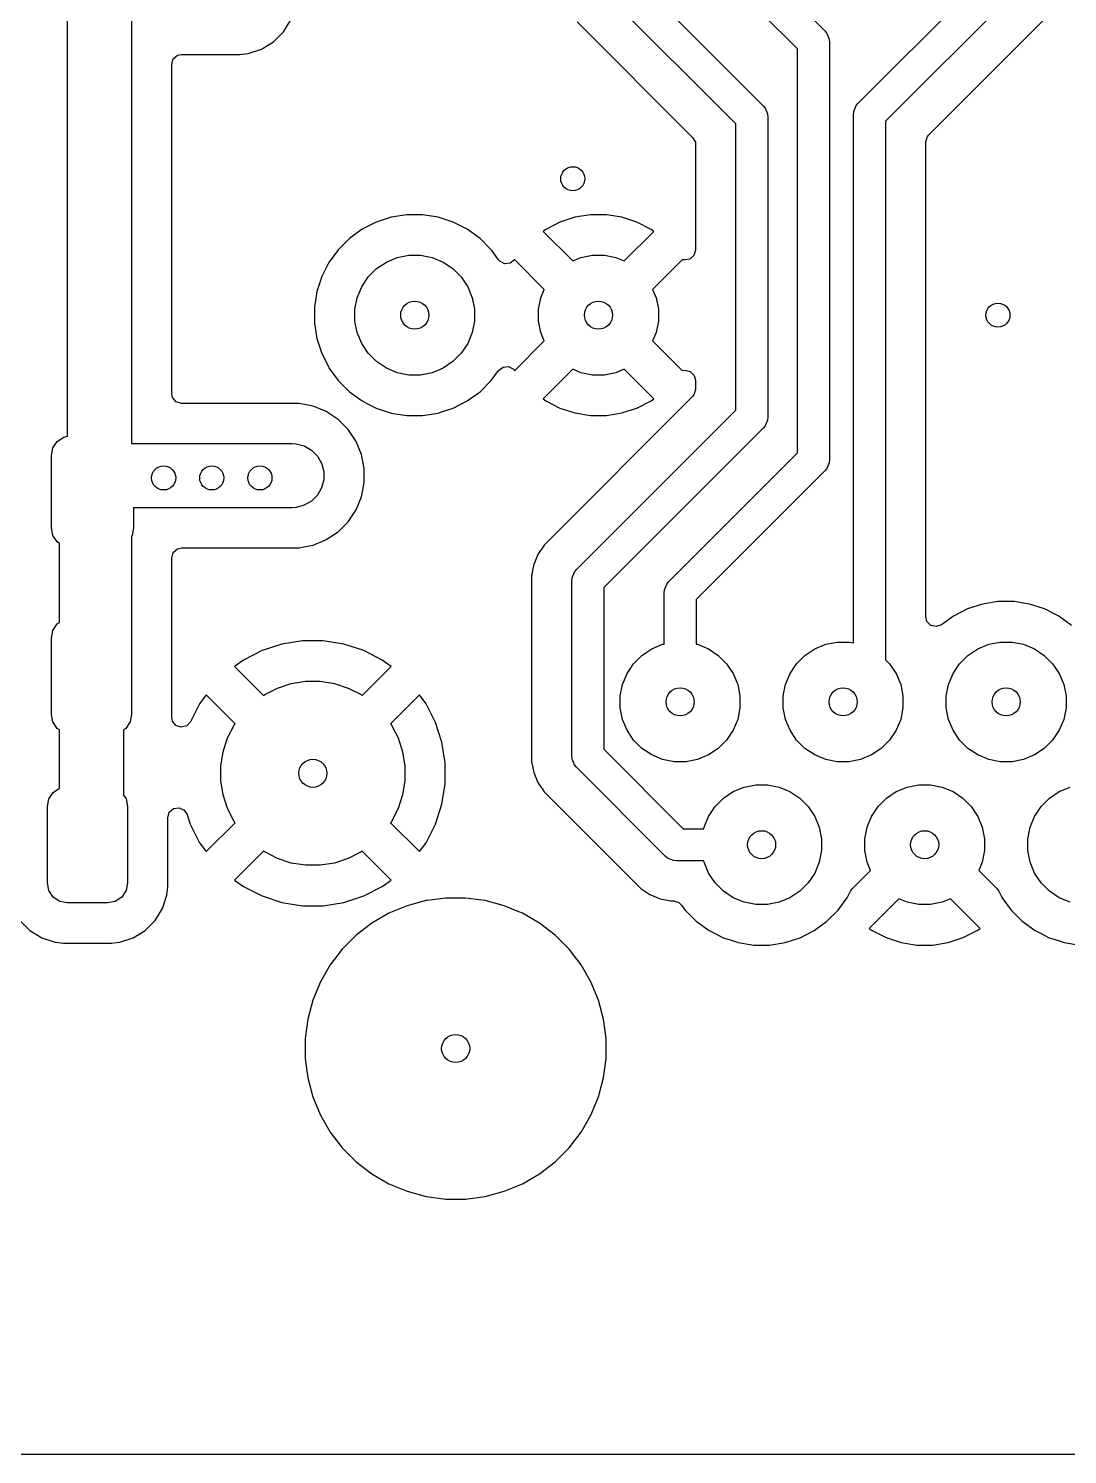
# Model space of a CAD drawing. Header units: inches. Extents: x -1.73 to 1.75, y 0.02 to 4.69.
# Drawn here: x 0.296 to 0.806, y 0.02 to 0.719 of the extents above; entities that cross this region are included whole.
import ezdxf

# ---------------------------------------------------------------- set-up
doc = ezdxf.new("R2010")
doc.units = ezdxf.units.IN
doc.header["$MEASUREMENT"] = 0
doc.layers.add('BLACK', color=250, linetype='CONTINUOUS')

msp = doc.modelspace()

# ---------------------------------------------------------------- linework, layer by layer
at = {"layer": 'BLACK', "linetype": 'CONTINUOUS'}
for p, q in [((0.70309, 0.68273), (0.80315, 0.78279)), ((0.81659, 0.77396), (0.71654, 0.6739)), ((0.73767, 0.66717), (0.83245, 0.76195)), ((0.59449, 0.74342), (0.65639, 0.68151)), ((0.66929, 0.73555), (0.68667, 0.71817)), ((0.64295, 0.67268), (0.58105, 0.73459)), ((0.31496, 0.51929), (0.31496, 0.72638)), ((0.34646, 0.72638), (0.34646, 0.51575)), ((0.42097, 0.71777), (0.4246, 0.72365)), ((0.56519, 0.72258), (0.62182, 0.66595)), ((0.67323, 0.70934), (0.65585, 0.72672)), ((0.41609, 0.71289), (0.42097, 0.71777)), ((0.68667, 0.71817), (0.68765, 0.71697)), ((0.68765, 0.71697), (0.68883, 0.71413)), ((0.68883, 0.71413), (0.68898, 0.7126)), ((0.36902, 0.70623), (0.37104, 0.70667)), ((0.37104, 0.70667), (0.39961, 0.70667)), ((0.39961, 0.70667), (0.40365, 0.70709)), ((0.39961, 0.70667), (0.39961, 0.70667)), ((0.40365, 0.70709), (0.41021, 0.70926)), ((0.41021, 0.70926), (0.41609, 0.71289)), ((0.67323, 0.51114), (0.67323, 0.70934)), ((0.68898, 0.7126), (0.68898, 0.50787)), ((0.36616, 0.70179), (0.36694, 0.70443)), ((0.36616, 0.54033), (0.36616, 0.70179)), ((0.36694, 0.70443), (0.36902, 0.70623)), ((0.65639, 0.68151), (0.65737, 0.68032)), ((0.65737, 0.68032), (0.65855, 0.67748)), ((0.70079, 0.67717), (0.70094, 0.6787)), ((0.70094, 0.6787), (0.70211, 0.68154)), ((0.70211, 0.68154), (0.70309, 0.68273)), ((0.64295, 0.53204), (0.64295, 0.67268)), ((0.65855, 0.67748), (0.6587, 0.67594)), ((0.6587, 0.67594), (0.6587, 0.52878)), ((0.70079, 0.41792), (0.70079, 0.67717)), ((0.71654, 0.6739), (0.71654, 0.40967)), ((0.62182, 0.66595), (0.62314, 0.66354)), ((0.73624, 0.66372), (0.73702, 0.66636)), ((0.73702, 0.66636), (0.73767, 0.66717)), ((0.62314, 0.66354), (0.62325, 0.6625)), ((0.62325, 0.6625), (0.62325, 0.61067)), ((0.73624, 0.43077), (0.73624, 0.66372)), ((0.46653, 0.62437), (0.45963, 0.62085)), ((0.4739, 0.62676), (0.46653, 0.62437)), ((0.48156, 0.62797), (0.4739, 0.62676)), ((0.48931, 0.62797), (0.48156, 0.62797)), ((0.48156, 0.62797), (0.48156, 0.62797)), ((0.49696, 0.62676), (0.48931, 0.62797)), ((0.48931, 0.62797), (0.48931, 0.62797)), ((0.50433, 0.62437), (0.49696, 0.62676)), ((0.51124, 0.62085), (0.50433, 0.62437)), ((0.5567, 0.62435), (0.5498, 0.62083)), ((0.56407, 0.62674), (0.5567, 0.62435)), ((0.57172, 0.62795), (0.56407, 0.62674)), ((0.57946, 0.62795), (0.57172, 0.62795)), ((0.58711, 0.62674), (0.57946, 0.62795)), ((0.59448, 0.62435), (0.58711, 0.62674)), ((0.60138, 0.62083), (0.59448, 0.62435)), ((0.45336, 0.61629), (0.44788, 0.61081)), ((0.45611, 0.61829), (0.45336, 0.61629)), ((0.45336, 0.61629), (0.45336, 0.61629)), ((0.45336, 0.61629), (0.45336, 0.61629)), ((0.45963, 0.62085), (0.45611, 0.61829)), ((0.51751, 0.61629), (0.51124, 0.62085)), ((0.52299, 0.61081), (0.51751, 0.61629)), ((0.5498, 0.62083), (0.54842, 0.61983)), ((0.54842, 0.61983), (0.54842, 0.61983)), ((0.54842, 0.61983), (0.56294, 0.60531)), ((0.5498, 0.62083), (0.5498, 0.62083)), ((0.58824, 0.60531), (0.60276, 0.61983)), ((0.60276, 0.61983), (0.60138, 0.62083)), ((0.60276, 0.61983), (0.60276, 0.61983)), ((0.44746, 0.61024), (0.44333, 0.60454)), ((0.44788, 0.61081), (0.44746, 0.61024)), ((0.44788, 0.61081), (0.44788, 0.61081)), ((0.44788, 0.61081), (0.44788, 0.61081)), ((0.5234, 0.61024), (0.52299, 0.61081)), ((0.52657, 0.60587), (0.5234, 0.61024)), ((0.62325, 0.61067), (0.62247, 0.60804)), ((0.44333, 0.60454), (0.43981, 0.59764)), ((0.4667, 0.60157), (0.47151, 0.60478)), ((0.47151, 0.60478), (0.47686, 0.607)), ((0.47686, 0.607), (0.48254, 0.60813)), ((0.48254, 0.60813), (0.48833, 0.60813)), ((0.48833, 0.60813), (0.494, 0.607)), ((0.494, 0.607), (0.49935, 0.60478)), ((0.49935, 0.60478), (0.50417, 0.60157)), ((0.52712, 0.60524), (0.52657, 0.60587)), ((0.52955, 0.60396), (0.52712, 0.60524)), ((0.5323, 0.60419), (0.52955, 0.60396)), ((0.53447, 0.60587), (0.5323, 0.60419)), ((0.5345, 0.60591), (0.53447, 0.60587)), ((0.54902, 0.59139), (0.5345, 0.60591)), ((0.5345, 0.60591), (0.5345, 0.60591)), ((0.56294, 0.60531), (0.56702, 0.607)), ((0.56702, 0.607), (0.5727, 0.60813)), ((0.5727, 0.60813), (0.57848, 0.60813)), ((0.57848, 0.60813), (0.58416, 0.607)), ((0.58416, 0.607), (0.58824, 0.60531)), ((0.61668, 0.60591), (0.60216, 0.59139)), ((0.61798, 0.60581), (0.61668, 0.60591)), ((0.62039, 0.60623), (0.61798, 0.60581)), ((0.62247, 0.60804), (0.62039, 0.60623)), ((0.43981, 0.59764), (0.43741, 0.59027)), ((0.45939, 0.59266), (0.46261, 0.59747)), ((0.46261, 0.59747), (0.4667, 0.60157)), ((0.50417, 0.60157), (0.50826, 0.59747)), ((0.50826, 0.59747), (0.51147, 0.59266)), ((0.43741, 0.59027), (0.4362, 0.58262)), ((0.45718, 0.58731), (0.45939, 0.59266)), ((0.51147, 0.59266), (0.51369, 0.58731)), ((0.54733, 0.58731), (0.54902, 0.59139)), ((0.60216, 0.59139), (0.60385, 0.58731)), ((0.4362, 0.58262), (0.4362, 0.57487)), ((0.45605, 0.58163), (0.45718, 0.58731)), ((0.45605, 0.57585), (0.45605, 0.58163)), ((0.51369, 0.58731), (0.51482, 0.58163)), ((0.51482, 0.58163), (0.51482, 0.57585)), ((0.54621, 0.58163), (0.54733, 0.58731)), ((0.54621, 0.57585), (0.54621, 0.58163)), ((0.60385, 0.58731), (0.60498, 0.58163)), ((0.60498, 0.58163), (0.60498, 0.57585)), ((0.4362, 0.57487), (0.43741, 0.56721)), ((0.45718, 0.57017), (0.45605, 0.57585)), ((0.51482, 0.57585), (0.51369, 0.57017)), ((0.54733, 0.57017), (0.54621, 0.57585)), ((0.60498, 0.57585), (0.60385, 0.57017)), ((0.43741, 0.56721), (0.43981, 0.55984)), ((0.45939, 0.56482), (0.45718, 0.57017)), ((0.51369, 0.57017), (0.51147, 0.56482)), ((0.54902, 0.56609), (0.54733, 0.57017)), ((0.60385, 0.57017), (0.60216, 0.56609)), ((0.43981, 0.55984), (0.44303, 0.55352)), ((0.46261, 0.56001), (0.45939, 0.56482)), ((0.4667, 0.55592), (0.46261, 0.56001)), ((0.50826, 0.56001), (0.50417, 0.55592)), ((0.51147, 0.56482), (0.50826, 0.56001)), ((0.5345, 0.55157), (0.54902, 0.56609)), ((0.60216, 0.56609), (0.61668, 0.55157)), ((0.44303, 0.55352), (0.44333, 0.55294)), ((0.44333, 0.55294), (0.44788, 0.54667)), ((0.47151, 0.5527), (0.4667, 0.55592)), ((0.50417, 0.55592), (0.49935, 0.5527)), ((0.52657, 0.55161), (0.52875, 0.55329)), ((0.52875, 0.55329), (0.53149, 0.55352)), ((0.53149, 0.55352), (0.53393, 0.55224)), ((0.44788, 0.54667), (0.45336, 0.54119)), ((0.47686, 0.55048), (0.47151, 0.5527)), ((0.48254, 0.54935), (0.47686, 0.55048)), ((0.48833, 0.54935), (0.48254, 0.54935)), ((0.494, 0.55048), (0.48833, 0.54935)), ((0.49935, 0.5527), (0.494, 0.55048)), ((0.51751, 0.54119), (0.52299, 0.54667)), ((0.52299, 0.54667), (0.52657, 0.55161)), ((0.53393, 0.55224), (0.53447, 0.55161)), ((0.53447, 0.55161), (0.5345, 0.55157)), ((0.56294, 0.55217), (0.54842, 0.53765)), ((0.56702, 0.55048), (0.56294, 0.55217)), ((0.5727, 0.54935), (0.56702, 0.55048)), ((0.57848, 0.54935), (0.5727, 0.54935)), ((0.58416, 0.55048), (0.57848, 0.54935)), ((0.58824, 0.55217), (0.58416, 0.55048)), ((0.60276, 0.53765), (0.58824, 0.55217)), ((0.61668, 0.55157), (0.61798, 0.55167)), ((0.61798, 0.55167), (0.62068, 0.55111)), ((0.62068, 0.55111), (0.62263, 0.54918)), ((0.62263, 0.54918), (0.62325, 0.54681)), ((0.62325, 0.54681), (0.62325, 0.54223)), ((0.3666, 0.53831), (0.36616, 0.54033)), ((0.45336, 0.54119), (0.45963, 0.53663)), ((0.51124, 0.53663), (0.51751, 0.54119)), ((0.62182, 0.53877), (0.54893, 0.46589)), ((0.62247, 0.53959), (0.62182, 0.53877)), ((0.62325, 0.54223), (0.62247, 0.53959)), ((0.3684, 0.53623), (0.3666, 0.53831)), ((0.37104, 0.53545), (0.3684, 0.53623)), ((0.42869, 0.53545), (0.37104, 0.53545)), ((0.43554, 0.53409), (0.42869, 0.53545)), ((0.42869, 0.53545), (0.42869, 0.53545)), ((0.44199, 0.53142), (0.43554, 0.53409)), ((0.43554, 0.53409), (0.43554, 0.53409)), ((0.45963, 0.53663), (0.46195, 0.53545)), ((0.46195, 0.53545), (0.46653, 0.53311)), ((0.46653, 0.53311), (0.46653, 0.53311)), ((0.46653, 0.53311), (0.46653, 0.53311)), ((0.46653, 0.53311), (0.46899, 0.53232)), ((0.46899, 0.53232), (0.4739, 0.53072)), ((0.49911, 0.53142), (0.50433, 0.53311)), ((0.50433, 0.53311), (0.51124, 0.53663)), ((0.54842, 0.53765), (0.54842, 0.53765)), ((0.54842, 0.53765), (0.5498, 0.53665)), ((0.5498, 0.53665), (0.5567, 0.53313)), ((0.5567, 0.53313), (0.56407, 0.53074)), ((0.56479, 0.45387), (0.64295, 0.53204)), ((0.58711, 0.53074), (0.59448, 0.53313)), ((0.59448, 0.53313), (0.60138, 0.53665)), ((0.60138, 0.53665), (0.60276, 0.53765)), ((0.60276, 0.53765), (0.60276, 0.53765)), ((0.4478, 0.52754), (0.44199, 0.53142)), ((0.44199, 0.53142), (0.44199, 0.53142)), ((0.45273, 0.5226), (0.4478, 0.52754)), ((0.4478, 0.52754), (0.4478, 0.52754)), ((0.4739, 0.53072), (0.48156, 0.52951)), ((0.48156, 0.52951), (0.48156, 0.52951)), ((0.48156, 0.52951), (0.48931, 0.52951)), ((0.48931, 0.52951), (0.49696, 0.53072)), ((0.49696, 0.53072), (0.49911, 0.53142)), ((0.56407, 0.53074), (0.57172, 0.52953)), ((0.57172, 0.52953), (0.57946, 0.52953)), ((0.57946, 0.52953), (0.58711, 0.53074)), ((0.65855, 0.52724), (0.65737, 0.5244)), ((0.6587, 0.52878), (0.65855, 0.52724)), ((0.30997, 0.5168), (0.31316, 0.51894)), ((0.31316, 0.51894), (0.31496, 0.51929)), ((0.45661, 0.51679), (0.45273, 0.5226)), ((0.45273, 0.5226), (0.45273, 0.5226)), ((0.65639, 0.52321), (0.57823, 0.44505)), ((0.65737, 0.5244), (0.65639, 0.52321)), ((0.30709, 0.50984), (0.30784, 0.51361)), ((0.30784, 0.51361), (0.30997, 0.5168)), ((0.34646, 0.51575), (0.4252, 0.51575)), ((0.4252, 0.51575), (0.42725, 0.51561)), ((0.42725, 0.51561), (0.43122, 0.51455)), ((0.43122, 0.51455), (0.43478, 0.51249)), ((0.43478, 0.51249), (0.43769, 0.50959)), ((0.45929, 0.51034), (0.45661, 0.51679)), ((0.45661, 0.51679), (0.45661, 0.51679)), ((0.6101, 0.44801), (0.67323, 0.51114)), ((0.30709, 0.47441), (0.30709, 0.50984)), ((0.43769, 0.50959), (0.43975, 0.50603)), ((0.43975, 0.50603), (0.44081, 0.50206)), ((0.46065, 0.50349), (0.45929, 0.51034)), ((0.45929, 0.51034), (0.45929, 0.51034)), ((0.68883, 0.50634), (0.68765, 0.5035)), ((0.68898, 0.50787), (0.68883, 0.50634)), ((0.44081, 0.49794), (0.43975, 0.49397)), ((0.44081, 0.50206), (0.44081, 0.49794)), ((0.46065, 0.49651), (0.46065, 0.50349)), ((0.46065, 0.50349), (0.46065, 0.50349)), ((0.68667, 0.50231), (0.62354, 0.43918)), ((0.68765, 0.5035), (0.68667, 0.50231)), ((0.43769, 0.49041), (0.43478, 0.48751)), ((0.43975, 0.49397), (0.43769, 0.49041)), ((0.45929, 0.48966), (0.45995, 0.49298)), ((0.45995, 0.49298), (0.46065, 0.49651)), ((0.46065, 0.49651), (0.46065, 0.49651)), ((0.4252, 0.48425), (0.34744, 0.48425)), ((0.34744, 0.48425), (0.34744, 0.47441)), ((0.42725, 0.48439), (0.4252, 0.48425)), ((0.43122, 0.48545), (0.42725, 0.48439)), ((0.43478, 0.48751), (0.43122, 0.48545)), ((0.45273, 0.4774), (0.45661, 0.48321)), ((0.45661, 0.48321), (0.45929, 0.48966)), ((0.4478, 0.47246), (0.45273, 0.4774)), ((0.30784, 0.47064), (0.30709, 0.47441)), ((0.30997, 0.46745), (0.30784, 0.47064)), ((0.34669, 0.47064), (0.34646, 0.47029)), ((0.34646, 0.47029), (0.34646, 0.42028)), ((0.34744, 0.47441), (0.34669, 0.47064)), ((0.44199, 0.46858), (0.4478, 0.47246)), ((0.31102, 0.46675), (0.30997, 0.46745)), ((0.31102, 0.42794), (0.31102, 0.46675)), ((0.36616, 0.45967), (0.36694, 0.4623)), ((0.36694, 0.4623), (0.36902, 0.46411)), ((0.36902, 0.46411), (0.37104, 0.46455)), ((0.37104, 0.46455), (0.42869, 0.46455)), ((0.42869, 0.46455), (0.43097, 0.465)), ((0.42869, 0.46455), (0.42869, 0.46455)), ((0.43097, 0.465), (0.43554, 0.46591)), ((0.43554, 0.46591), (0.44104, 0.46819)), ((0.43554, 0.46591), (0.43554, 0.46591)), ((0.43554, 0.46591), (0.43554, 0.46591)), ((0.44104, 0.46819), (0.44199, 0.46858)), ((0.44199, 0.46858), (0.44199, 0.46858)), ((0.44199, 0.46858), (0.44199, 0.46858)), ((0.54893, 0.46589), (0.54591, 0.46137)), ((0.54893, 0.46589), (0.54893, 0.46589)), ((0.36616, 0.409), (0.36616, 0.45967)), ((0.54384, 0.45635), (0.54328, 0.45358)), ((0.54591, 0.46137), (0.54384, 0.45635)), ((0.54384, 0.45635), (0.54384, 0.45635)), ((0.54301, 0.45218), (0.54278, 0.45102)), ((0.54278, 0.45102), (0.54278, 0.36517)), ((0.54328, 0.45358), (0.54301, 0.45218)), ((0.56248, 0.44831), (0.56263, 0.44984)), ((0.56248, 0.36245), (0.56248, 0.44831)), ((0.56263, 0.44984), (0.56381, 0.45268)), ((0.56381, 0.45268), (0.56479, 0.45387)), ((0.60912, 0.44682), (0.6101, 0.44801)), ((0.57823, 0.44505), (0.57823, 0.36572)), ((0.6078, 0.44244), (0.60795, 0.44398)), ((0.6078, 0.41737), (0.6078, 0.44244)), ((0.60795, 0.44398), (0.60912, 0.44682)), ((0.62354, 0.43918), (0.62354, 0.41737)), ((0.75677, 0.4346), (0.74987, 0.43108)), ((0.76414, 0.437), (0.75677, 0.4346)), ((0.77179, 0.43821), (0.76414, 0.437)), ((0.77954, 0.43821), (0.77179, 0.43821)), ((0.77179, 0.43821), (0.77179, 0.43821)), ((0.7872, 0.437), (0.77954, 0.43821)), ((0.77954, 0.43821), (0.77954, 0.43821)), ((0.79457, 0.4346), (0.7872, 0.437)), ((0.79993, 0.43187), (0.79457, 0.4346)), ((0.30784, 0.42404), (0.30997, 0.42724)), ((0.30997, 0.42724), (0.31102, 0.42794)), ((0.7368, 0.42849), (0.73624, 0.43077)), ((0.73872, 0.42651), (0.7368, 0.42849)), ((0.74399, 0.42682), (0.7414, 0.42589)), ((0.74987, 0.43108), (0.74399, 0.42682)), ((0.80147, 0.43108), (0.79993, 0.43187)), ((0.80774, 0.42653), (0.80147, 0.43108)), ((0.30709, 0.42028), (0.30784, 0.42404)), ((0.30709, 0.38287), (0.30709, 0.42028)), ((0.34646, 0.42028), (0.34646, 0.38287)), ((0.7414, 0.42589), (0.73872, 0.42651)), ((0.4105, 0.41414), (0.40139, 0.4095)), ((0.42022, 0.4173), (0.4105, 0.41414)), ((0.43032, 0.4189), (0.42022, 0.4173)), ((0.44055, 0.4189), (0.43032, 0.4189)), ((0.45064, 0.4173), (0.44055, 0.4189)), ((0.46037, 0.41414), (0.45064, 0.4173)), ((0.46948, 0.4095), (0.46037, 0.41414)), ((0.59694, 0.4118), (0.60175, 0.41502)), ((0.60175, 0.41502), (0.6071, 0.41723)), ((0.6071, 0.41723), (0.6078, 0.41737)), ((0.62354, 0.41737), (0.62424, 0.41723)), ((0.62424, 0.41723), (0.62959, 0.41502)), ((0.62959, 0.41502), (0.6344, 0.4118)), ((0.67694, 0.4118), (0.68175, 0.41502)), ((0.68175, 0.41502), (0.6871, 0.41723)), ((0.6871, 0.41723), (0.69278, 0.41836)), ((0.69278, 0.41836), (0.69856, 0.41836)), ((0.69856, 0.41836), (0.70079, 0.41792)), ((0.75694, 0.4118), (0.76175, 0.41502)), ((0.76175, 0.41502), (0.7671, 0.41723)), ((0.7671, 0.41723), (0.77278, 0.41836)), ((0.77278, 0.41836), (0.77856, 0.41836)), ((0.77856, 0.41836), (0.78424, 0.41723)), ((0.78424, 0.41723), (0.78959, 0.41502)), ((0.78959, 0.41502), (0.7944, 0.4118)), ((0.36616, 0.40202), (0.36616, 0.409)), ((0.40139, 0.4095), (0.39699, 0.4063)), ((0.39699, 0.4063), (0.41118, 0.39211)), ((0.45968, 0.39211), (0.47388, 0.4063)), ((0.47388, 0.4063), (0.46948, 0.4095)), ((0.47388, 0.4063), (0.47388, 0.4063)), ((0.58963, 0.4029), (0.59284, 0.40771)), ((0.59284, 0.40771), (0.59694, 0.4118)), ((0.6344, 0.4118), (0.63849, 0.40771)), ((0.63849, 0.40771), (0.64171, 0.4029)), ((0.66963, 0.4029), (0.67284, 0.40771)), ((0.67284, 0.40771), (0.67694, 0.4118)), ((0.71654, 0.40967), (0.71849, 0.40771)), ((0.71849, 0.40771), (0.72171, 0.4029)), ((0.74963, 0.4029), (0.75284, 0.40771)), ((0.75284, 0.40771), (0.75694, 0.4118)), ((0.7944, 0.4118), (0.79849, 0.40771)), ((0.79849, 0.40771), (0.80171, 0.4029)), ((0.36616, 0.38141), (0.36616, 0.40202)), ((0.36616, 0.40202), (0.36616, 0.40202)), ((0.42486, 0.39796), (0.43188, 0.39907)), ((0.43188, 0.39907), (0.43899, 0.39907)), ((0.43899, 0.39907), (0.446, 0.39796)), ((0.58741, 0.39755), (0.58963, 0.4029)), ((0.64171, 0.4029), (0.64393, 0.39755)), ((0.66741, 0.39755), (0.66963, 0.4029)), ((0.72171, 0.4029), (0.72393, 0.39755)), ((0.74741, 0.39755), (0.74963, 0.4029)), ((0.80171, 0.4029), (0.80393, 0.39755)), ((0.38307, 0.39238), (0.37987, 0.38798)), ((0.39726, 0.37819), (0.38307, 0.39238)), ((0.41118, 0.39211), (0.41178, 0.39254)), ((0.41178, 0.39254), (0.41811, 0.39577)), ((0.41811, 0.39577), (0.42486, 0.39796)), ((0.446, 0.39796), (0.45276, 0.39577)), ((0.45276, 0.39577), (0.45909, 0.39254)), ((0.45909, 0.39254), (0.45968, 0.39211)), ((0.4878, 0.39238), (0.4736, 0.37819)), ((0.49099, 0.38798), (0.4878, 0.39238)), ((0.4878, 0.39238), (0.4878, 0.39238)), ((0.58628, 0.39187), (0.58741, 0.39755)), ((0.58628, 0.38608), (0.58628, 0.39187)), ((0.64393, 0.39755), (0.64505, 0.39187)), ((0.64505, 0.39187), (0.64505, 0.38608)), ((0.66628, 0.39187), (0.66741, 0.39755)), ((0.66628, 0.38608), (0.66628, 0.39187)), ((0.72393, 0.39755), (0.72505, 0.39187)), ((0.72505, 0.39187), (0.72505, 0.38608)), ((0.74628, 0.39187), (0.74741, 0.39755)), ((0.74628, 0.38608), (0.74628, 0.39187)), ((0.80393, 0.39755), (0.80505, 0.39187)), ((0.80505, 0.39187), (0.80505, 0.38608)), ((0.37987, 0.38798), (0.37539, 0.37919)), ((0.49563, 0.37887), (0.49099, 0.38798)), ((0.58741, 0.3804), (0.58628, 0.38608)), ((0.64505, 0.38608), (0.64393, 0.3804)), ((0.66741, 0.3804), (0.66628, 0.38608)), ((0.72505, 0.38608), (0.72393, 0.3804)), ((0.74741, 0.3804), (0.74628, 0.38608)), ((0.80505, 0.38608), (0.80393, 0.3804)), ((0.30784, 0.37911), (0.30709, 0.38287)), ((0.30997, 0.37591), (0.30784, 0.37911)), ((0.34571, 0.37911), (0.34357, 0.37591)), ((0.34646, 0.38287), (0.34571, 0.37911)), ((0.36652, 0.37957), (0.36616, 0.38141)), ((0.36823, 0.37742), (0.36652, 0.37957)), ((0.37539, 0.37919), (0.3735, 0.37719)), ((0.39683, 0.37759), (0.39726, 0.37819)), ((0.4736, 0.37819), (0.47404, 0.37759)), ((0.49879, 0.36915), (0.49563, 0.37887)), ((0.58963, 0.37506), (0.58741, 0.3804)), ((0.64393, 0.3804), (0.64171, 0.37506)), ((0.66963, 0.37506), (0.66741, 0.3804)), ((0.72393, 0.3804), (0.72171, 0.37506)), ((0.74963, 0.37506), (0.74741, 0.3804)), ((0.80393, 0.3804), (0.80171, 0.37506)), ((0.31102, 0.37521), (0.30997, 0.37591)), ((0.31102, 0.34658), (0.31102, 0.37521)), ((0.34357, 0.37591), (0.34252, 0.37521)), ((0.34252, 0.37521), (0.34252, 0.34319)), ((0.37083, 0.37653), (0.36823, 0.37742)), ((0.3735, 0.37719), (0.37083, 0.37653)), ((0.39141, 0.36451), (0.3936, 0.37126)), ((0.3936, 0.37126), (0.39683, 0.37759)), ((0.47404, 0.37759), (0.47726, 0.37126)), ((0.47726, 0.37126), (0.47946, 0.36451)), ((0.59284, 0.37024), (0.58963, 0.37506)), ((0.64171, 0.37506), (0.63849, 0.37024)), ((0.67284, 0.37024), (0.66963, 0.37506)), ((0.72171, 0.37506), (0.71849, 0.37024)), ((0.75284, 0.37024), (0.74963, 0.37506)), ((0.80171, 0.37506), (0.79849, 0.37024)), ((0.3903, 0.35749), (0.39141, 0.36451)), ((0.47946, 0.36451), (0.48057, 0.35749)), ((0.50039, 0.35905), (0.49879, 0.36915)), ((0.54278, 0.36517), (0.54278, 0.35974)), ((0.57823, 0.36572), (0.61717, 0.32677)), ((0.59694, 0.36615), (0.59284, 0.37024)), ((0.60175, 0.36294), (0.59694, 0.36615)), ((0.6344, 0.36615), (0.62959, 0.36294)), ((0.63849, 0.37024), (0.6344, 0.36615)), ((0.67694, 0.36615), (0.67284, 0.37024)), ((0.68175, 0.36294), (0.67694, 0.36615)), ((0.7144, 0.36615), (0.70959, 0.36294)), ((0.71849, 0.37024), (0.7144, 0.36615)), ((0.75694, 0.36615), (0.75284, 0.37024)), ((0.76175, 0.36294), (0.75694, 0.36615)), ((0.7944, 0.36615), (0.78959, 0.36294)), ((0.79849, 0.37024), (0.7944, 0.36615)), ((0.3903, 0.35038), (0.3903, 0.35749)), ((0.48057, 0.35749), (0.48057, 0.35038)), ((0.50039, 0.34882), (0.50039, 0.35905)), ((0.54278, 0.35974), (0.54278, 0.35974)), ((0.54278, 0.35974), (0.54278, 0.35974)), ((0.54278, 0.35974), (0.54384, 0.35441)), ((0.56263, 0.36092), (0.56248, 0.36245)), ((0.56381, 0.35808), (0.56263, 0.36092)), ((0.56479, 0.35689), (0.56381, 0.35808)), ((0.60834, 0.31333), (0.56479, 0.35689)), ((0.6071, 0.36072), (0.60175, 0.36294)), ((0.61278, 0.35959), (0.6071, 0.36072)), ((0.61856, 0.35959), (0.61278, 0.35959)), ((0.62424, 0.36072), (0.61856, 0.35959)), ((0.62959, 0.36294), (0.62424, 0.36072)), ((0.6871, 0.36072), (0.68175, 0.36294)), ((0.69278, 0.35959), (0.6871, 0.36072)), ((0.69856, 0.35959), (0.69278, 0.35959)), ((0.70424, 0.36072), (0.69856, 0.35959)), ((0.70959, 0.36294), (0.70424, 0.36072)), ((0.7671, 0.36072), (0.76175, 0.36294)), ((0.77278, 0.35959), (0.7671, 0.36072)), ((0.77856, 0.35959), (0.77278, 0.35959)), ((0.78424, 0.36072), (0.77856, 0.35959)), ((0.78959, 0.36294), (0.78424, 0.36072)), ((0.39141, 0.34337), (0.3903, 0.35038)), ((0.48057, 0.35038), (0.47946, 0.34337)), ((0.54384, 0.35441), (0.54384, 0.35441)), ((0.54384, 0.35441), (0.54591, 0.34939)), ((0.30587, 0.34136), (0.308, 0.34456)), ((0.308, 0.34456), (0.31102, 0.34658)), ((0.34252, 0.34319), (0.34374, 0.34136)), ((0.3936, 0.33661), (0.39141, 0.34337)), ((0.47946, 0.34337), (0.47726, 0.33661)), ((0.49879, 0.33873), (0.50039, 0.34882)), ((0.54591, 0.34939), (0.54893, 0.34487)), ((0.54893, 0.34487), (0.59633, 0.29748)), ((0.63694, 0.34172), (0.64175, 0.34494)), ((0.64175, 0.34494), (0.6471, 0.34715)), ((0.6471, 0.34715), (0.65278, 0.34828)), ((0.65278, 0.34828), (0.65856, 0.34828)), ((0.65856, 0.34828), (0.66424, 0.34715)), ((0.66424, 0.34715), (0.66959, 0.34494)), ((0.66959, 0.34494), (0.6744, 0.34172)), ((0.71694, 0.34172), (0.72175, 0.34494)), ((0.72175, 0.34494), (0.7271, 0.34715)), ((0.7271, 0.34715), (0.73278, 0.34828)), ((0.73278, 0.34828), (0.73856, 0.34828)), ((0.73856, 0.34828), (0.74424, 0.34715)), ((0.74424, 0.34715), (0.74959, 0.34494)), ((0.74959, 0.34494), (0.7544, 0.34172)), ((0.79694, 0.34172), (0.80175, 0.34494)), ((0.80175, 0.34494), (0.8071, 0.34715)), ((0.30512, 0.3376), (0.30587, 0.34136)), ((0.30512, 0.3002), (0.30512, 0.3376)), ((0.34374, 0.34136), (0.34449, 0.3376)), ((0.34449, 0.3376), (0.34449, 0.3002)), ((0.36497, 0.33479), (0.36705, 0.33659)), ((0.36705, 0.33659), (0.36977, 0.33698)), ((0.36977, 0.33698), (0.37227, 0.33584)), ((0.39683, 0.33028), (0.3936, 0.33661)), ((0.47726, 0.33661), (0.47404, 0.33028)), ((0.49563, 0.329), (0.49879, 0.33873)), ((0.62963, 0.33282), (0.63284, 0.33763)), ((0.63284, 0.33763), (0.63694, 0.34172)), ((0.6744, 0.34172), (0.67849, 0.33763)), ((0.67849, 0.33763), (0.68171, 0.33282)), ((0.70963, 0.33282), (0.71284, 0.33763)), ((0.71284, 0.33763), (0.71694, 0.34172)), ((0.7544, 0.34172), (0.75849, 0.33763)), ((0.75849, 0.33763), (0.76171, 0.33282)), ((0.78963, 0.33282), (0.79284, 0.33763)), ((0.79284, 0.33763), (0.79694, 0.34172)), ((0.36419, 0.33215), (0.36497, 0.33479)), ((0.36419, 0.29823), (0.36419, 0.33215)), ((0.37227, 0.33584), (0.37372, 0.33366)), ((0.37372, 0.33366), (0.37523, 0.329)), ((0.37523, 0.329), (0.37987, 0.31989)), ((0.38307, 0.31549), (0.39726, 0.32969)), ((0.39726, 0.32969), (0.39683, 0.33028)), ((0.47404, 0.33028), (0.4736, 0.32969)), ((0.4736, 0.32969), (0.4878, 0.31549)), ((0.49099, 0.31989), (0.49563, 0.329)), ((0.62741, 0.32747), (0.62963, 0.33282)), ((0.68171, 0.33282), (0.68393, 0.32747)), ((0.70741, 0.32747), (0.70963, 0.33282)), ((0.76171, 0.33282), (0.76393, 0.32747)), ((0.78741, 0.32747), (0.78963, 0.33282)), ((0.61717, 0.32677), (0.62727, 0.32677)), ((0.62727, 0.32677), (0.62741, 0.32747)), ((0.68393, 0.32747), (0.68505, 0.32179)), ((0.70628, 0.32179), (0.70741, 0.32747)), ((0.76393, 0.32747), (0.76505, 0.32179)), ((0.78628, 0.32179), (0.78741, 0.32747)), ((0.37987, 0.31989), (0.38307, 0.31549)), ((0.38307, 0.31549), (0.38307, 0.31549)), ((0.41118, 0.31577), (0.39699, 0.30157)), ((0.41178, 0.31533), (0.41118, 0.31577)), ((0.41811, 0.31211), (0.41178, 0.31533)), ((0.45909, 0.31533), (0.45276, 0.31211)), ((0.45968, 0.31577), (0.45909, 0.31533)), ((0.47388, 0.30157), (0.45968, 0.31577)), ((0.4878, 0.31549), (0.49099, 0.31989)), ((0.4878, 0.31549), (0.4878, 0.31549)), ((0.68505, 0.316), (0.68393, 0.31033)), ((0.68505, 0.32179), (0.68505, 0.316)), ((0.70628, 0.316), (0.70628, 0.32179)), ((0.70741, 0.31033), (0.70628, 0.316)), ((0.76505, 0.316), (0.76393, 0.31033)), ((0.76505, 0.32179), (0.76505, 0.316)), ((0.78628, 0.316), (0.78628, 0.32179)), ((0.78741, 0.31033), (0.78628, 0.316)), ((0.42486, 0.30991), (0.41811, 0.31211)), ((0.43188, 0.3088), (0.42486, 0.30991)), ((0.43899, 0.3088), (0.43188, 0.3088)), ((0.446, 0.30991), (0.43899, 0.3088)), ((0.45276, 0.31211), (0.446, 0.30991)), ((0.60954, 0.31235), (0.60834, 0.31333)), ((0.61237, 0.31117), (0.60954, 0.31235)), ((0.61391, 0.31102), (0.61237, 0.31117)), ((0.62727, 0.31102), (0.61391, 0.31102)), ((0.62741, 0.31033), (0.62727, 0.31102)), ((0.62963, 0.30498), (0.62741, 0.31033)), ((0.68393, 0.31033), (0.68171, 0.30498)), ((0.7091, 0.30625), (0.70741, 0.31033)), ((0.76393, 0.31033), (0.76224, 0.30625)), ((0.78963, 0.30498), (0.78741, 0.31033)), ((0.39699, 0.30157), (0.39699, 0.30157)), ((0.39699, 0.30157), (0.40139, 0.29838)), ((0.46948, 0.29838), (0.47388, 0.30157)), ((0.47388, 0.30157), (0.47388, 0.30157)), ((0.63284, 0.30017), (0.62963, 0.30498)), ((0.68171, 0.30498), (0.67849, 0.30017)), ((0.70022, 0.29737), (0.7091, 0.30625)), ((0.76224, 0.30625), (0.77111, 0.29737)), ((0.79284, 0.30017), (0.78963, 0.30498)), ((0.30587, 0.29643), (0.30512, 0.3002)), ((0.308, 0.29324), (0.30587, 0.29643)), ((0.34374, 0.29643), (0.34161, 0.29324)), ((0.34449, 0.3002), (0.34374, 0.29643)), ((0.36161, 0.28762), (0.36378, 0.29418)), ((0.36378, 0.29418), (0.36419, 0.29823)), ((0.40139, 0.29838), (0.4105, 0.29374)), ((0.46037, 0.29374), (0.46948, 0.29838)), ((0.59633, 0.29748), (0.60085, 0.29446)), ((0.60085, 0.29446), (0.60587, 0.29238)), ((0.63694, 0.29607), (0.63284, 0.30017)), ((0.64175, 0.29286), (0.63694, 0.29607)), ((0.6744, 0.29607), (0.66959, 0.29286)), ((0.67849, 0.30017), (0.6744, 0.29607)), ((0.69778, 0.29309), (0.69933, 0.29614)), ((0.69933, 0.29614), (0.70022, 0.29737)), ((0.77111, 0.29737), (0.77201, 0.29614)), ((0.77201, 0.29614), (0.77356, 0.29309)), ((0.79694, 0.29607), (0.79284, 0.30017)), ((0.80175, 0.29286), (0.79694, 0.29607)), ((0.31119, 0.2911), (0.308, 0.29324)), ((0.31496, 0.29035), (0.31119, 0.2911)), ((0.33465, 0.29035), (0.31496, 0.29035)), ((0.33841, 0.2911), (0.33465, 0.29035)), ((0.34161, 0.29324), (0.33841, 0.2911)), ((0.35798, 0.28175), (0.36161, 0.28762)), ((0.4105, 0.29374), (0.42022, 0.29058)), ((0.42022, 0.29058), (0.43032, 0.28898)), ((0.43032, 0.28898), (0.44055, 0.28898)), ((0.44055, 0.28898), (0.45064, 0.29058)), ((0.45064, 0.29058), (0.46037, 0.29374)), ((0.48173, 0.28897), (0.47278, 0.28526)), ((0.48625, 0.29018), (0.48173, 0.28897)), ((0.48173, 0.28897), (0.48173, 0.28897)), ((0.49108, 0.29147), (0.48625, 0.29018)), ((0.49154, 0.29153), (0.49108, 0.29147)), ((0.50067, 0.29274), (0.49154, 0.29153)), ((0.51035, 0.29274), (0.50067, 0.29274)), ((0.50067, 0.29274), (0.50067, 0.29274)), ((0.51834, 0.29168), (0.51035, 0.29274)), ((0.51035, 0.29274), (0.51035, 0.29274)), ((0.51995, 0.29147), (0.51834, 0.29168)), ((0.5293, 0.28897), (0.51995, 0.29147)), ((0.53656, 0.28596), (0.5293, 0.28897)), ((0.5293, 0.28897), (0.5293, 0.28897)), ((0.5293, 0.28897), (0.5293, 0.28897)), ((0.60587, 0.29238), (0.60587, 0.29238)), ((0.60587, 0.29238), (0.60587, 0.29238)), ((0.60587, 0.29238), (0.60587, 0.29238)), ((0.60587, 0.29238), (0.61119, 0.29132)), ((0.61119, 0.29132), (0.61119, 0.29132)), ((0.61119, 0.29132), (0.61119, 0.29132)), ((0.61119, 0.29132), (0.61236, 0.29132)), ((0.61236, 0.29132), (0.615, 0.29054)), ((0.615, 0.29054), (0.61631, 0.28931)), ((0.61631, 0.28931), (0.61812, 0.28682)), ((0.6471, 0.29064), (0.64175, 0.29286)), ((0.65278, 0.28951), (0.6471, 0.29064)), ((0.65856, 0.28951), (0.65278, 0.28951)), ((0.66424, 0.29064), (0.65856, 0.28951)), ((0.66959, 0.29286), (0.66424, 0.29064)), ((0.69322, 0.28682), (0.69778, 0.29309)), ((0.72302, 0.29233), (0.7085, 0.27781)), ((0.7271, 0.29064), (0.72302, 0.29233)), ((0.73278, 0.28951), (0.7271, 0.29064)), ((0.73856, 0.28951), (0.73278, 0.28951)), ((0.74424, 0.29064), (0.73856, 0.28951)), ((0.74832, 0.29233), (0.74424, 0.29064)), ((0.76284, 0.27781), (0.74832, 0.29233)), ((0.77356, 0.29309), (0.77408, 0.29238)), ((0.77408, 0.29238), (0.77812, 0.28682)), ((0.8071, 0.29064), (0.80175, 0.29286)), ((0.29163, 0.28175), (0.29651, 0.27686)), ((0.3531, 0.27686), (0.35798, 0.28175)), ((0.4644, 0.28042), (0.45672, 0.27453)), ((0.47278, 0.28526), (0.4644, 0.28042)), ((0.47278, 0.28526), (0.47278, 0.28526)), ((0.53824, 0.28526), (0.53656, 0.28596)), ((0.54662, 0.28042), (0.53824, 0.28526)), ((0.5543, 0.27453), (0.54662, 0.28042)), ((0.54662, 0.28042), (0.54662, 0.28042)), ((0.54662, 0.28042), (0.54662, 0.28042)), ((0.61812, 0.28682), (0.6236, 0.28135)), ((0.6236, 0.28135), (0.62987, 0.27679)), ((0.68147, 0.27679), (0.68774, 0.28135)), ((0.68774, 0.28135), (0.69322, 0.28682)), ((0.77812, 0.28682), (0.7836, 0.28135)), ((0.7836, 0.28135), (0.78987, 0.27679)), ((0.29651, 0.27686), (0.30239, 0.27324)), ((0.30239, 0.27324), (0.30894, 0.27106)), ((0.34066, 0.27106), (0.34722, 0.27324)), ((0.34722, 0.27324), (0.3531, 0.27686)), ((0.45672, 0.27453), (0.44988, 0.26769)), ((0.45672, 0.27453), (0.45672, 0.27453)), ((0.56115, 0.26769), (0.5543, 0.27453)), ((0.5543, 0.27453), (0.5543, 0.27453)), ((0.62987, 0.27679), (0.6328, 0.27529)), ((0.6328, 0.27529), (0.63677, 0.27327)), ((0.63677, 0.27327), (0.63677, 0.27327)), ((0.63677, 0.27327), (0.63677, 0.27327)), ((0.63677, 0.27327), (0.63971, 0.27232)), ((0.66825, 0.27122), (0.67457, 0.27327)), ((0.67457, 0.27327), (0.68147, 0.27679)), ((0.7085, 0.27781), (0.7085, 0.27781)), ((0.7085, 0.27781), (0.70988, 0.27681)), ((0.70988, 0.27681), (0.71678, 0.27329)), ((0.71678, 0.27329), (0.72415, 0.2709)), ((0.74719, 0.2709), (0.75456, 0.27329)), ((0.75456, 0.27329), (0.76146, 0.27681)), ((0.76146, 0.27681), (0.76284, 0.27781)), ((0.76284, 0.27781), (0.76284, 0.27781)), ((0.78987, 0.27679), (0.7928, 0.27529)), ((0.7928, 0.27529), (0.79677, 0.27327)), ((0.79677, 0.27327), (0.79677, 0.27327)), ((0.79677, 0.27327), (0.79677, 0.27327)), ((0.79677, 0.27327), (0.79971, 0.27232)), ((0.30894, 0.27106), (0.31299, 0.27065)), ((0.31299, 0.27065), (0.33661, 0.27065)), ((0.33661, 0.27065), (0.33903, 0.2709)), ((0.33661, 0.27065), (0.33661, 0.27065)), ((0.33661, 0.27065), (0.33661, 0.27065)), ((0.33903, 0.2709), (0.34066, 0.27106)), ((0.44988, 0.26769), (0.44399, 0.26001)), ((0.44988, 0.26769), (0.44988, 0.26769)), ((0.56704, 0.26001), (0.56115, 0.26769)), ((0.56115, 0.26769), (0.56115, 0.26769)), ((0.63971, 0.27232), (0.64414, 0.27088)), ((0.64414, 0.27088), (0.65179, 0.26967)), ((0.65179, 0.26967), (0.65179, 0.26967)), ((0.65179, 0.26967), (0.65954, 0.26967)), ((0.65954, 0.26967), (0.6672, 0.27088)), ((0.6672, 0.27088), (0.66825, 0.27122)), ((0.72415, 0.2709), (0.7318, 0.26969)), ((0.7318, 0.26969), (0.73954, 0.26969)), ((0.73954, 0.26969), (0.74719, 0.2709)), ((0.79971, 0.27232), (0.80414, 0.27088)), ((0.80414, 0.27088), (0.81179, 0.26967)), ((0.44399, 0.26001), (0.43915, 0.25163)), ((0.57188, 0.25163), (0.56704, 0.26001)), ((0.43915, 0.25163), (0.43544, 0.24268)), ((0.43915, 0.25163), (0.43915, 0.25163)), ((0.57558, 0.24268), (0.57188, 0.25163)), ((0.43544, 0.24268), (0.43294, 0.23333)), ((0.43544, 0.24268), (0.43544, 0.24268)), ((0.57809, 0.23333), (0.57558, 0.24268)), ((0.43294, 0.23333), (0.43167, 0.22374)), ((0.43294, 0.23333), (0.43294, 0.23333)), ((0.57935, 0.22374), (0.57809, 0.23333)), ((0.43167, 0.22374), (0.43167, 0.21406)), ((0.57935, 0.21406), (0.57935, 0.22374)), ((0.57935, 0.22374), (0.57935, 0.22374)), ((0.43167, 0.21406), (0.43248, 0.2079)), ((0.57809, 0.20446), (0.57935, 0.21406)), ((0.43248, 0.2079), (0.43294, 0.20446)), ((0.43294, 0.20446), (0.43495, 0.19695)), ((0.57558, 0.19511), (0.57809, 0.20446)), ((0.43495, 0.19695), (0.43544, 0.19511)), ((0.43544, 0.19511), (0.43544, 0.19511)), ((0.43544, 0.19511), (0.4374, 0.19037)), ((0.4374, 0.19037), (0.43915, 0.18617)), ((0.57188, 0.18617), (0.57558, 0.19511)), ((0.43915, 0.18617), (0.44399, 0.17779)), ((0.56704, 0.17779), (0.57188, 0.18617)), ((0.44399, 0.17779), (0.44399, 0.17779)), ((0.44399, 0.17779), (0.44399, 0.17779)), ((0.44399, 0.17779), (0.44988, 0.17011)), ((0.56115, 0.17011), (0.56704, 0.17779)), ((0.44988, 0.17011), (0.44988, 0.17011)), ((0.44988, 0.17011), (0.45672, 0.16326)), ((0.5543, 0.16326), (0.56115, 0.17011)), ((0.45672, 0.16326), (0.45672, 0.16326)), ((0.45672, 0.16326), (0.4644, 0.15737)), ((0.54662, 0.15737), (0.5543, 0.16326)), ((0.4644, 0.15737), (0.47278, 0.15253)), ((0.53824, 0.15253), (0.54662, 0.15737)), ((0.47278, 0.15253), (0.48173, 0.14883)), ((0.48173, 0.14883), (0.49108, 0.14632)), ((0.51995, 0.14632), (0.5293, 0.14883)), ((0.5293, 0.14883), (0.53824, 0.15253)), ((0.49108, 0.14632), (0.50067, 0.14506)), ((0.50067, 0.14506), (0.50067, 0.14506)), ((0.50067, 0.14506), (0.51035, 0.14506)), ((0.51035, 0.14506), (0.51995, 0.14632)), ((0.51035, 0.14506), (0.51035, 0.14506)), ((1.43211, 0.0197), (-0.29849, 0.0197))]:
    msp.add_line(p, q, dxfattribs=at)
at = {"layer": 'BLACK'}
for centre, radius in [((0.56299, 0.64567), 0.00591), ((0.48543, 0.57874), 0.00689), ((0.57559, 0.57874), 0.00689), ((0.77165, 0.57874), 0.00591), ((0.3622, 0.49886), 0.00591), ((0.38583, 0.49886), 0.00591), ((0.40945, 0.49886), 0.00591), ((0.61567, 0.38898), 0.00689), ((0.69567, 0.38898), 0.00689), ((0.77567, 0.38898), 0.00689), ((0.43543, 0.35394), 0.00689), ((0.65567, 0.3189), 0.00689), ((0.73567, 0.3189), 0.00689), ((0.50551, 0.2189), 0.00689), ((0.50551, 0.2189), 0.00689)]:
    msp.add_circle(centre, radius, dxfattribs=at)
at = {"layer": 'WHITE'}
for centre, radius in [((0.56299, 0.64567), 0.00591), ((0.48543, 0.57874), 0.00689), ((0.57559, 0.57874), 0.00689), ((0.77165, 0.57874), 0.00591), ((0.3622, 0.49886), 0.00591), ((0.38583, 0.49886), 0.00591), ((0.40945, 0.49886), 0.00591), ((0.61567, 0.38898), 0.00689), ((0.69567, 0.38898), 0.00689), ((0.77567, 0.38898), 0.00689), ((0.43543, 0.35394), 0.00689), ((0.65567, 0.3189), 0.00689), ((0.73567, 0.3189), 0.00689)]:
    msp.add_circle(centre, radius, dxfattribs=at)

doc.saveas('drawing.dxf')
